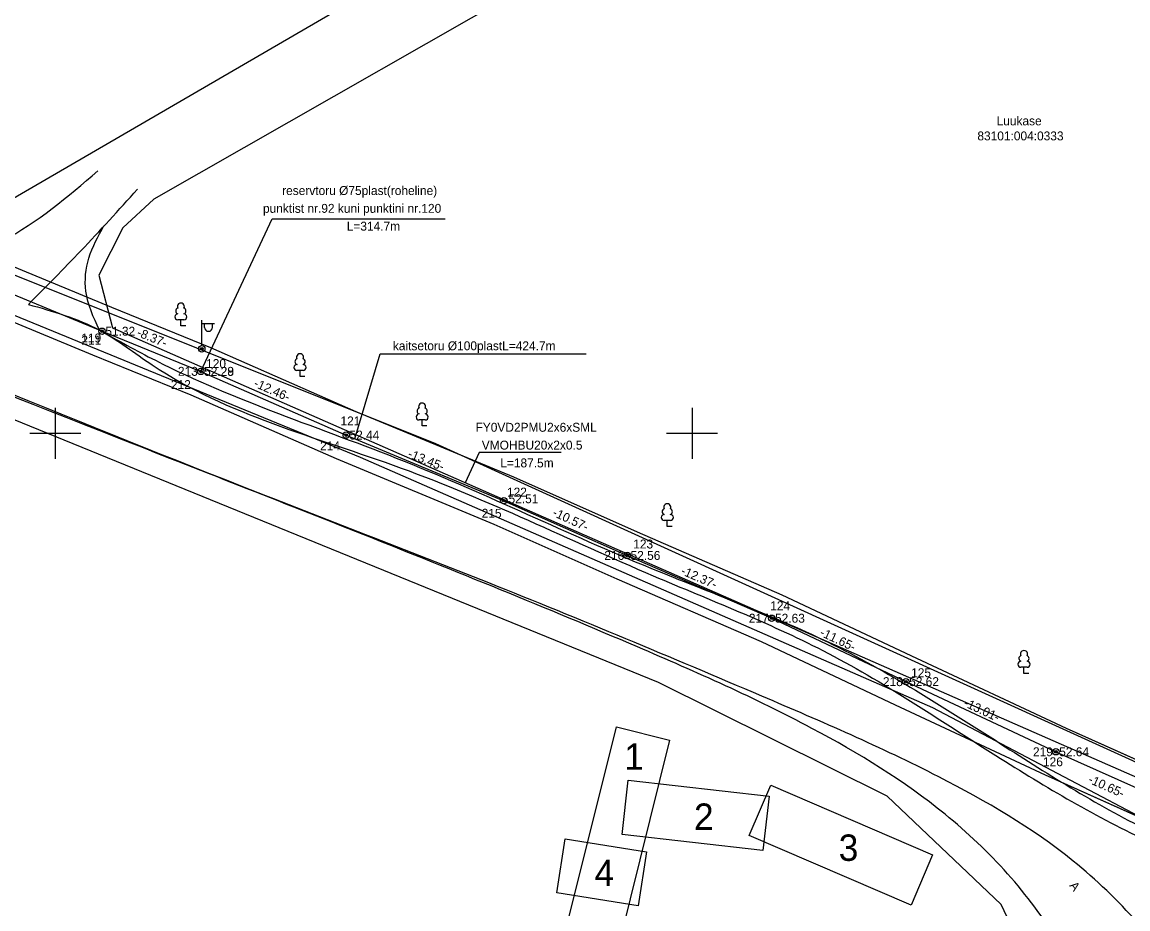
# Model space of a CAD drawing. Extents: x 634494 to 648315, y 6468014 to 6472113.
# Drawn here: x 647547.4 to 647634.2, y 6470562.6 to 6470632.3 of the extents above; entities that cross this region are included whole.
import ezdxf

# ---------------------------------------------------------------- set-up
doc = ezdxf.new("R2010")
doc.units = 0
for name, color, linetype in [('JOONSIDE', 7, 'Continuous'), ('KOORDPUNKT', 7, 'Continuous'), ('MOOTKORG', 7, 'Continuous'), ('MOOTMPUNKT', 7, 'Continuous'), ('MOOTNR', 7, 'Continuous'), ('MOOTPIIR', 7, 'Continuous'), ('PIIR', 7, 'Continuous'), ('POST', 7, 'Continuous'), ('PUU', 7, 'Continuous'), ('SITRASS', 7, 'Continuous'), ('TEE', 7, 'Continuous'), ('VORK', 7, 'Continuous'), ('VORMISTUS', 7, 'Continuous')]:
    doc.layers.add(name, color=color, linetype=linetype)

msp = doc.modelspace()

# ---------------------------------------------------------------- linework, layer by layer
at = {"layer": 'KOORDPUNKT'}
for centre, radius in [((647553.672, 6470608.012), 0.25), ((647553.672, 6470608.012), 0.025), ((647553.672, 6470608.012), 0.0221), ((647553.672, 6470608.012), 0.0191), ((647553.672, 6470608.012), 0.0161), ((647553.672, 6470608.012), 0.0132), ((647553.672, 6470608.012), 0.0102), ((647553.672, 6470608.012), 0.00726), ((647553.672, 6470608.012), 0.0043), ((647561.428, 6470604.854), 0.25), ((647561.428, 6470604.854), 0.025), ((647561.428, 6470604.854), 0.0221), ((647561.428, 6470604.854), 0.0191), ((647561.428, 6470604.854), 0.0161), ((647561.428, 6470604.854), 0.0132), ((647561.428, 6470604.854), 0.0102), ((647561.428, 6470604.854), 0.00726), ((647561.428, 6470604.854), 0.0043), ((647572.844, 6470599.854), 0.25), ((647572.844, 6470599.854), 0.025), ((647572.844, 6470599.854), 0.0221), ((647572.844, 6470599.854), 0.0191), ((647572.844, 6470599.854), 0.0161), ((647572.844, 6470599.854), 0.0132), ((647572.844, 6470599.854), 0.0102), ((647572.844, 6470599.854), 0.00726), ((647572.844, 6470599.854), 0.0043), ((647585.225, 6470594.703), 0.25), ((647585.225, 6470594.703), 0.025), ((647585.225, 6470594.703), 0.0221), ((647585.225, 6470594.703), 0.0191), ((647585.225, 6470594.703), 0.0161), ((647585.225, 6470594.703), 0.0132), ((647585.225, 6470594.703), 0.0102), ((647585.225, 6470594.703), 0.00726), ((647585.225, 6470594.703), 0.0043), ((647594.914, 6470590.402), 0.25), ((647594.914, 6470590.402), 0.025), ((647594.914, 6470590.402), 0.0221), ((647594.914, 6470590.402), 0.0191), ((647594.914, 6470590.402), 0.0161), ((647594.914, 6470590.402), 0.0132), ((647594.914, 6470590.402), 0.0102), ((647594.914, 6470590.402), 0.00726), ((647594.914, 6470590.402), 0.0043), ((647606.259, 6470585.47), 0.25), ((647606.259, 6470585.47), 0.025), ((647606.259, 6470585.47), 0.0221), ((647606.259, 6470585.47), 0.0191), ((647606.259, 6470585.47), 0.0161), ((647606.259, 6470585.47), 0.0132), ((647606.259, 6470585.47), 0.0102), ((647606.259, 6470585.47), 0.00726), ((647606.259, 6470585.47), 0.0043), ((647616.792, 6470580.49), 0.25), ((647616.792, 6470580.49), 0.025), ((647616.792, 6470580.49), 0.0221), ((647616.792, 6470580.49), 0.0191), ((647616.792, 6470580.49), 0.0161), ((647616.792, 6470580.49), 0.0132), ((647616.792, 6470580.49), 0.0102), ((647616.792, 6470580.49), 0.00726), ((647616.792, 6470580.49), 0.0043), ((647628.575, 6470574.982), 0.25), ((647628.575, 6470574.982), 0.025), ((647628.575, 6470574.982), 0.0221), ((647628.575, 6470574.982), 0.0191), ((647628.575, 6470574.982), 0.0161), ((647628.575, 6470574.982), 0.0132), ((647628.575, 6470574.982), 0.0102), ((647628.575, 6470574.982), 0.00726), ((647628.575, 6470574.982), 0.0043)]:
    msp.add_circle(centre, radius, dxfattribs=at)
at = {"layer": 'MOOTMPUNKT'}
for centre in [(647553.672, 6470608.012), (647561.428, 6470604.854), (647572.844, 6470599.854), (647585.225, 6470594.703), (647594.914, 6470590.402), (647606.259, 6470585.47), (647616.792, 6470580.49), (647628.575, 6470574.982)]:
    msp.add_circle(centre, 0.1, dxfattribs=at)
at = {"layer": 'MOOTPIIR'}
for points in [[(647496.942, 6470629.714), (647573.935, 6470598.113), (647618.891, 6470578.472), (647637.572, 6470568.608), (647648.309, 6470544.69), (647650.775, 6470543.991), (647656.275, 6470546.261), (647654.354, 6470548.88), (647650, 6470548), (647638.991, 6470572.275), (647579.893, 6470599.161), (647523.414, 6470621.77)], [(647541.476, 6470610.901), (647552.913, 6470606.162), (647560.652, 6470603.017), (647572.058, 6470598.015), (647584.435, 6470592.865), (647594.11, 6470588.571), (647605.433, 6470583.648), (647615.941, 6470578.68), (647627.743, 6470573.163), (647637.481, 6470568.809), (647639.306, 6470567.993), (647640.939, 6470571.644), (647639.113, 6470572.461), (647629.407, 6470576.801), (647617.643, 6470582.3), (647607.085, 6470587.292), (647595.718, 6470592.233), (647586.015, 6470596.54), (647573.63, 6470601.693), (647562.208, 6470606.703), (647554.431, 6470609.862), (647542.976, 6470614.609)], [(647639.797, 6470572.155), (647629.407, 6470576.801), (647617.643, 6470582.3), (647607.085, 6470587.292), (647595.718, 6470592.233), (647586.015, 6470596.54), (647573.629, 6470601.693), (647562.206, 6470606.696), (647554.432, 6470609.862), (647542.976, 6470614.609)], [(647541.476, 6470610.901), (647552.912, 6470606.162), (647560.65, 6470603.012), (647572.059, 6470598.015), (647584.435, 6470592.865), (647594.11, 6470588.571), (647605.433, 6470583.648), (647615.941, 6470578.68), (647627.743, 6470573.163), (647636.797, 6470569.115)]]:
    msp.add_lwpolyline(points, dxfattribs=at)
at = {"layer": 'PIIR'}
for points in [[(647472.88, 6470824.08), (647471.66, 6470813.5), (647458.07, 6470771.87), (647475.76, 6470756.8), (647522.23, 6470733.37), (647499.45, 6470671.14), (647509.17, 6470658.49), (647498.75, 6470630.9), (647539.58, 6470614.32), (647610.14, 6470655.36), (647547.19, 6470682.62), (647551.86, 6470694.05), (647531.11, 6470703.08), (647536.39, 6470716.82), (647521.81, 6470722.91), (647547.11, 6470794.63), (647550.36, 6470805.49)], [(646787.57, 6470245.69), (647628.67, 6470519.41), (647631.64, 6470524.69), (647633.36, 6470531.66), (647632.73, 6470543.5), (647630.23, 6470550.46), (647624.28, 6470563), (647615.32, 6470571.49), (647597.37, 6470580.42), (647279.13, 6470710.23), (647241.33, 6470727.32), (647201.74, 6470583.76), (647149.45, 6470602.71), (647107.79, 6470617.76), (647066.12, 6470632.86), (646989.19, 6470660.85), (646917.06, 6470512.33)], [(647553.41, 6470612.42), (647554.5, 6470608.28), (647636.68, 6470572.21), (647652.71, 6470566.85), (647688.05, 6470579.29), (647667.19, 6470679.21), (647664.3, 6470679.19), (647557.73, 6470618.37), (647555.31, 6470616.14)]]:
    msp.add_lwpolyline(points, close=True, dxfattribs=at)
at = {"layer": 'POST'}
for p, q in [((647561.5, 6470606.88), (647561.5, 6470608.88)), ((647561.5, 6470608.63), (647562.5, 6470608.63)), ((647561.727, 6470608.309), (647561.727, 6470608.63)), ((647562.339, 6470608.309), (647562.339, 6470608.63)), ((647561.5, 6470606.63), (647561.5, 6470606.63))]:
    msp.add_line(p, q, dxfattribs=at)
for radius in [0.25, 0.111, 0.086, 0.061, 0.036]:
    msp.add_circle((647561.502, 6470606.629), radius, dxfattribs=at)
msp.add_arc((647562.033, 6470608.309), 0.306, 180, 0, dxfattribs=at)
at = {"layer": 'PUU'}
for p, q in [((647560.1, 6470608.905), (647559.62, 6470608.905)), ((647559.86, 6470608.43), (647559.86, 6470608.905)), ((647560.24, 6470608.43), (647559.86, 6470608.43)), ((647569.46, 6470604.925), (647568.98, 6470604.925)), ((647569.22, 6470604.45), (647569.22, 6470604.925)), ((647569.6, 6470604.45), (647569.22, 6470604.45)), ((647579.05, 6470601.045), (647578.57, 6470601.045)), ((647578.81, 6470600.57), (647578.81, 6470601.045)), ((647579.19, 6470600.57), (647578.81, 6470600.57)), ((647598.3, 6470593.145), (647597.82, 6470593.145)), ((647598.06, 6470592.67), (647598.06, 6470593.145)), ((647598.44, 6470592.67), (647598.06, 6470592.67)), ((647626.31, 6470581.615), (647625.83, 6470581.615)), ((647626.07, 6470581.14), (647626.07, 6470581.615)), ((647626.45, 6470581.14), (647626.07, 6470581.14))]:
    msp.add_line(p, q, dxfattribs=at)
for centre, radius, start, end in [((647559.86, 6470609.95), 0.277, 332.5799, 207.4201), ((647559.623, 6470609.142), 0.238, 90.0016, 269.3953), ((647559.69, 6470609.603), 0.233, 109.02174, 253.14154), ((647560.03, 6470609.603), 0.233, 286.85082, 70.98591), ((647560.097, 6470609.142), 0.238, 270.6047, 89.9984), ((647569.05, 6470605.623), 0.233, 109.02174, 253.14154), ((647569.22, 6470605.97), 0.277, 332.5799, 207.4201), ((647569.39, 6470605.623), 0.233, 286.85082, 70.98591), ((647568.983, 6470605.162), 0.238, 90.0016, 269.3953), ((647569.457, 6470605.162), 0.238, 270.6047, 89.9984), ((647578.81, 6470602.09), 0.277, 332.5799, 207.4201), ((647578.573, 6470601.282), 0.238, 90.0016, 269.3953), ((647578.64, 6470601.743), 0.233, 109.02174, 253.14154), ((647578.98, 6470601.743), 0.233, 286.85082, 70.98591), ((647579.047, 6470601.282), 0.238, 270.6047, 89.9984), ((647597.823, 6470593.382), 0.238, 90.0016, 269.3953), ((647597.89, 6470593.843), 0.233, 109.02174, 253.14154), ((647598.06, 6470594.19), 0.277, 332.5799, 207.4201), ((647598.23, 6470593.843), 0.233, 286.85082, 70.98591), ((647598.297, 6470593.382), 0.238, 270.6047, 89.9984), ((647625.9, 6470582.313), 0.233, 109.02174, 253.14154), ((647626.07, 6470582.66), 0.277, 332.5799, 207.4201), ((647626.24, 6470582.313), 0.233, 286.85082, 70.98591), ((647625.833, 6470581.852), 0.238, 90.0016, 269.3953), ((647626.307, 6470581.852), 0.238, 270.6047, 89.9984)]:
    msp.add_arc(centre, radius, start, end, dxfattribs=at)
at = {"layer": 'SITRASS'}
for points in [[(647405.033, 6470668.937), (647415.456, 6470664.496), (647429.154, 6470658.723), (647438.938, 6470654.545), (647450.167, 6470649.879), (647458.589, 6470646.366), (647470.687, 6470641.668), (647483.008, 6470636.571), (647495.086, 6470631.946), (647507.846, 6470626.523), (647519.017, 6470622.077), (647533.943, 6470616.028), (647542.226, 6470612.755), (647553.672, 6470608.012), (647561.43, 6470604.86), (647572.844, 6470599.854), (647585.225, 6470594.703), (647594.914, 6470590.402), (647606.259, 6470585.47), (647616.792, 6470580.49), (647628.575, 6470574.982), (647638.297, 6470570.635)], [(647561.428, 6470604.854), (647567.035, 6470616.839), (647580.608, 6470616.839)], [(647542.226, 6470612.755), (647553.672, 6470608.012), (647561.428, 6470604.854), (647572.844, 6470599.854), (647585.225, 6470594.703), (647594.914, 6470590.402), (647606.259, 6470585.47), (647616.792, 6470580.49), (647628.575, 6470574.982), (647638.297, 6470570.635), (647643.57, 6470559.25), (647648.447, 6470547.821), (647650.055, 6470545.695), (647652.574, 6470546.319)], [(647573.532, 6470599.568), (647575.524, 6470606.237), (647591.682, 6470606.237)], [(647589.734, 6470598.479), (647583.276, 6470598.479), (647582.181, 6470596.117)]]:
    msp.add_lwpolyline(points, dxfattribs=at)
at = {"layer": 'TEE'}
for points in [[(647635.25, 6470528.018), (647635.446, 6470536.993), (647633.114, 6470549.321), (647628.774, 6470559.972), (647619.873, 6470570.074), (647609.421, 6470576.82), (647595.712, 6470583.22), (647574.182, 6470592.041), (647554.755, 6470599.693), (647513.374, 6470616.24), (647495.112, 6470623.707), (647475.796, 6470631.638), (647461.791, 6470637.555), (647440.367, 6470646.096), (647426.446, 6470651.686), (647415.115, 6470656.424), (647394.123, 6470664.937), (647381.837, 6470669.844), (647360.239, 6470678.367), (647336.266, 6470688.292), (647311.033, 6470698.377), (647282.278, 6470710.916), (647262.181, 6470719.608), (647243.161, 6470729.469), (647228.683, 6470737.223), (647220.985, 6470741.861), (647217.273, 6470743.435), (647214.833, 6470743.779), (647209.995, 6470744.545), (647204.353, 6470745.678), (647202.499, 6470745.967)], [(647644.638, 6470522.495), (647644.866, 6470523.644), (647645.611, 6470532.624), (647643.741, 6470545.103), (647639.129, 6470555.91), (647629.937, 6470566.398), (647619.376, 6470573.015), (647605.496, 6470579.347), (647584.05, 6470588.241), (647564.737, 6470595.791), (647523.267, 6470612.477), (647505.072, 6470619.712), (647485.6, 6470627.949), (647471.559, 6470633.665), (647450.142, 6470642.435), (647436.295, 6470648.075), (647424.973, 6470652.674), (647403.939, 6470661.001), (647391.764, 6470666.187), (647370.214, 6470674.818), (647346.243, 6470684.486), (647320.932, 6470694.588), (647292.293, 6470706.973), (647272.182, 6470716.165), (647253.225, 6470725.589), (647238.292, 6470733.121), (647221.05, 6470742.9)], [(647540.904, 6470613.104), (647545.894, 6470615.142), (647553.335, 6470620.602)], [(647547.886, 6470610.119), (647552.006, 6470614.328), (647556.456, 6470619.159)], [(647553.46, 6470608.104), (647552.403, 6470611.157), (647552.641, 6470613.76), (647553.822, 6470616.278)], [(647547.886, 6470610.119), (647553.46, 6470608.104), (647557.606, 6470605.37), (647577.164, 6470597.268), (647596.959, 6470588.803), (647610.279, 6470582.928), (647623.869, 6470574.685), (647636.014, 6470567.867), (647647.08, 6470564.392), (647660.694, 6470564.569), (647669.085, 6470564.762)], [(647553.46, 6470608.104), (647557.858, 6470605.727), (647577.387, 6470597.806), (647596.765, 6470589.405), (647610.653, 6470583.606), (647624.237, 6470575.615), (647636.219, 6470568.615), (647647.267, 6470565.074), (647660.494, 6470565.283), (647669.045, 6470565.521)]]:
    msp.add_spline(points, degree=3, dxfattribs=at)
at = {"layer": 'VORK'}
for p, q in [((647550, 6470602), (647550, 6470598)), ((647600, 6470602), (647600, 6470598)), ((647548, 6470600), (647552, 6470600)), ((647598, 6470600), (647602, 6470600))]:
    msp.add_line(p, q, dxfattribs=at)
at = {"layer": 'VORMISTUS'}
for points in [[(647590.177, 6470561.314), (647594.07, 6470576.933), (647598.24, 6470575.893), (647594.346, 6470560.275)], [(647594.996, 6470572.749), (647606.047, 6470571.501), (647605.564, 6470567.231), (647594.514, 6470568.48)], [(647606.187, 6470572.35), (647618.898, 6470566.88), (647617.2, 6470562.933), (647604.489, 6470568.404)], [(647595.763, 6470562.887), (647589.376, 6470563.894), (647590.046, 6470568.138), (647596.432, 6470567.132)]]:
    msp.add_lwpolyline(points, close=True, dxfattribs=at)

# ---------------------------------------------------------------- texts
at = {"layer": 'JOONSIDE'}
for s, rotation, p in [('-8.37-', 337.84539, (647556.347, 6470607.656)), ('-12.46-', 336.34746, (647565.531, 6470603.679)), ('-13.45-', 338.18515, (647577.626, 6470598.128)), ('-10.57-', 335.07222, (647588.986, 6470593.537)), ('-12.37-', 336.50402, (647599.064, 6470588.949)), ('-11.65-', 334.69523, (647609.973, 6470584.122)), ('-13.01-', 334.94612, (647621.267, 6470578.591)), ('-10.65-', 335.90914, (647631.053, 6470572.574))]:
    msp.add_text(s, height=0.7, rotation=rotation, dxfattribs=at).set_placement(p)
at = {"layer": 'KOORDPUNKT'}
for s, p in [('119 ', (647552.041, 6470607.129)), ('120 ', (647561.844, 6470605.121)), ('121 ', (647572.396, 6470600.615)), ('122 ', (647585.473, 6470595.026)), ('123 ', (647595.386, 6470590.949)), ('124 ', (647606.142, 6470586.101)), ('125 ', (647617.208, 6470580.841)), ('126 ', (647627.561, 6470573.847))]:
    msp.add_text(s, height=0.7, dxfattribs=at).set_placement(p)
at = {"layer": 'MOOTKORG'}
for s, p in [(' 51.32', (647553.672, 6470607.662)), (' 52.28', (647561.428, 6470604.504)), (' 52.29', (647561.43, 6470604.51)), (' 52.44', (647572.844, 6470599.504)), (' 52.51', (647585.333, 6470594.505)), (' 52.56', (647594.914, 6470590.052)), (' 52.63', (647606.259, 6470585.12)), (' 52.62', (647616.792, 6470580.14)), (' 52.64', (647628.575, 6470574.632))]:
    msp.add_text(s, height=0.7, dxfattribs=at).set_placement(p)
at = {"layer": 'MOOTNR'}
for s, p in [('211 ', (647552.047, 6470606.966)), ('213 ', (647559.631, 6470604.51)), ('212 ', (647559.082, 6470603.468)), ('214 ', (647570.796, 6470598.659)), ('215 ', (647583.484, 6470593.362)), ('216 ', (647593.115, 6470590.052)), ('217 ', (647604.46, 6470585.12)), ('218 ', (647614.993, 6470580.14)), ('219 ', (647626.776, 6470574.632))]:
    msp.add_text(s, height=0.7, dxfattribs=at).set_placement(p)
at = {"layer": 'PIIR'}
for s, p in [('Luukase', (647623.921, 6470624.181)), ('83101:004:0333', (647622.41, 6470623))]:
    msp.add_text(s, height=0.7, dxfattribs=at).set_placement(p)
at = {"layer": 'SITRASS'}
for s, p in [('reservtoru %%c75plast(roheline)', (647567.816, 6470618.71)), ('punktist nr.92 kuni punktini nr.120', (647566.311, 6470617.31)), ('L=314.7m', (647572.888, 6470615.91)), ('kaitsetoru %%c100plastL=424.7m', (647576.508, 6470606.516)), ('FY0VD2PMU2x6xSML', (647583.001, 6470600.117)), ('VMOHBU20x2x0.5', (647583.491, 6470598.717)), ('L=187.5m', (647584.944, 6470597.317))]:
    msp.add_text(s, height=0.7, dxfattribs=at).set_placement(p)
at = {"layer": 'TEE'}
msp.add_text('A', height=0.7, rotation=307.919, dxfattribs=at).set_placement((647629.6, 6470564.46))
at = {"layer": 'VORMISTUS'}
for s, p in [('1', (647594.679, 6470573.565)), ('2', (647600.157, 6470568.848)), ('3', (647611.52, 6470566.413)), ('4', (647592.346, 6470564.435))]:
    msp.add_text(s, height=2.073, dxfattribs=at).set_placement(p)

doc.saveas('drawing.dxf')
